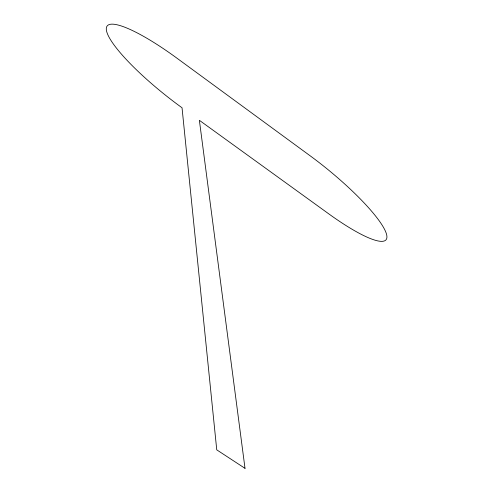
<?xml version="1.0" encoding="UTF-8"?>
<svg xmlns="http://www.w3.org/2000/svg" width="493" height="493" viewBox="0 0 493 493"><rect width="100%" height="100%" fill="white"/><g stroke="black" fill="none" stroke-linecap="round" stroke-linejoin="round"><path stroke-width="0.74" d="M245.015 468.35L216.747 449.844L182.04 107.776A90.749 18.223 38.3 0 1 106.34 29.734A90.749 18.223 38.3 0 1 177.018 58.236L310.374 155.967A87.507 17.249 39.5 0 1 386.296 233.479A87.507 17.249 39.5 0 1 328.597 213.734L199.375 120.31L245.015 468.35"/></g></svg>
